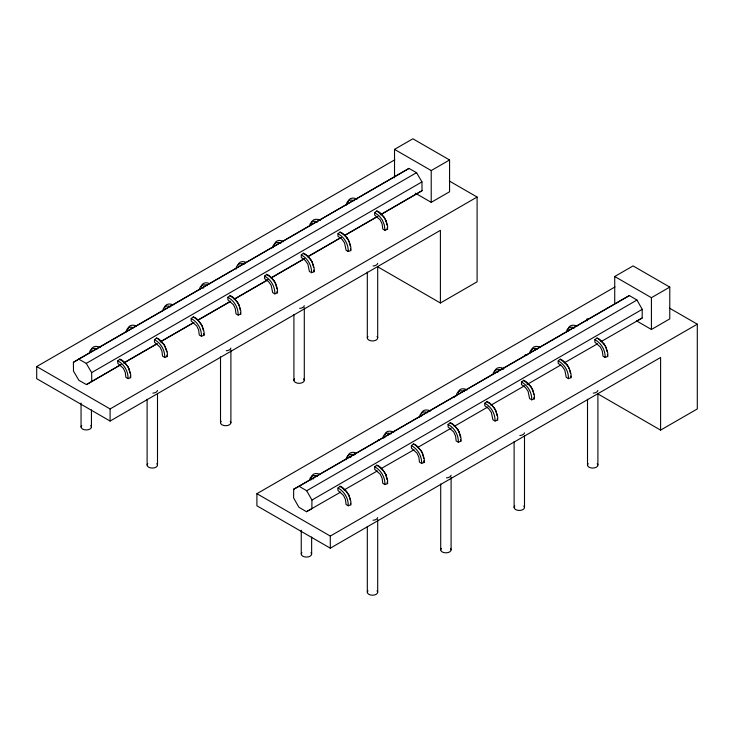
<?xml version="1.0" encoding="UTF-8"?>
<svg xmlns="http://www.w3.org/2000/svg" width="734" height="734" viewBox="0 0 734 734"><rect width="100%" height="100%" fill="white"/><g stroke="black" fill="none" stroke-linecap="round" stroke-linejoin="round"><path stroke-width="1.1" d="M293.692 489.248L293.6 497.927L298.885 507.231L306.445 511.699L311.858 508.726L311.95 500.047L306.665 490.752L299.105 486.275L293.692 489.248L623.992 298.554L629.405 295.582L636.965 300.05L642.25 309.353L642.158 318.033L601.036 341.622M384.221 437.794L384.396 436.244M420.921 416.6L421.096 415.049M567.749 331.539L567.951 329.997M310.877 479.541L311.051 478.32M236.119 269.011C235.898 264.763 240.495 262.111 244.064 264.423M272.819 247.826C272.598 243.578 277.195 240.926 280.764 243.238M346.219 459.713C345.998 455.465 350.595 452.814 354.164 455.126M382.919 438.519C382.698 434.271 387.295 431.62 390.864 433.932M419.619 417.334C419.398 413.086 423.995 410.434 427.564 412.747M89.355 353.476C89.273 349.485 93.576 346.998 96.989 349.063M309.555 226.347C309.464 222.182 314.033 219.842 317.464 222.053M346.255 205.153C346.173 201.162 350.476 198.675 353.889 200.749M456.355 395.855C456.264 391.69 460.833 389.35 464.264 391.561M493.055 374.661C492.973 370.67 497.276 368.184 500.689 370.257M529.755 353.476C529.673 349.485 533.976 346.998 537.389 349.063M126.101 331.997C126.147 328.254 130.166 325.942 133.423 327.777M162.801 310.803C162.829 306.739 167.37 304.702 170.664 306.803M199.501 289.618C199.529 285.554 204.07 283.507 207.364 285.618M309.601 480.32C309.629 476.247 314.17 474.21 317.464 476.311M566.501 331.997C566.529 327.924 571.07 325.887 574.364 327.988M497.643 372.514L498.001 371.413M90.979 350.595C91.502 346.099 96.879 345.329 100.09 347.577M311.179 223.466C311.702 218.971 317.079 218.2 320.29 220.448M347.879 202.272C348.402 197.776 353.779 197.015 356.99 199.253M494.679 371.78C495.202 367.284 500.579 366.523 503.79 368.762M531.379 350.595C531.902 346.099 537.279 345.329 540.49 347.577M350.907 457.025L351.558 455.484M127.762 329.116C128.395 324.933 133.423 324.226 136.506 326.254M164.462 307.931C165.067 303.904 169.866 303.014 172.912 304.931M201.162 286.737C201.767 282.718 206.566 281.819 209.612 283.746M311.262 477.439C311.895 473.256 316.923 472.549 320.006 474.568M347.962 456.245C348.567 452.227 353.366 451.327 356.412 453.254M568.162 329.116C568.795 324.933 573.823 324.226 576.906 326.254M387.68 435.592L388.35 434.133M237.944 265.268C238.688 261.387 243.376 260.744 246.312 262.552M274.644 244.083C275.47 239.89 280.59 239.623 283.59 241.633M384.744 434.776C385.57 430.592 390.69 430.326 393.69 432.326M421.444 413.591C422.27 409.398 427.39 409.132 430.39 411.141M458.144 392.396C458.97 388.213 464.09 387.947 467.09 389.956M534.701 350.228L535.481 348.953M128.789 368.404C129.753 371.615 133.138 378.148 128.046 378.634L125.89 377.386L125.239 372.377L123.376 368.34L117.789 363.367L117.789 360.871C121.027 356.706 125.202 363.358 127.523 366.073M164.269 345.017C165.884 348.301 170.352 356.66 164.746 357.449L162.59 356.201L161.939 351.191L160.076 347.154L154.489 342.182L154.489 339.686C157.461 335.521 161.425 341.723 163.719 344.154M201.942 325.492C203.024 328.795 206.649 335.631 201.446 336.255L199.29 335.016L198.639 329.997L196.776 325.96L191.189 320.987L191.189 318.501C194.593 314.336 198.932 321.281 201.244 324.189M238.889 304.839C239.853 308.051 243.238 314.574 238.146 315.069L235.99 313.822L235.339 308.812L233.476 304.775L227.889 299.802L227.889 297.307C231.283 293.086 235.642 300.16 237.944 303.004M274.791 282.067C276.168 285.498 280.26 292.985 274.846 293.884L272.69 292.637L271.176 285.306L268.607 281.673L264.589 278.608L264.589 276.122C267.561 271.956 271.525 278.149 273.819 280.59M311.913 261.662C313.042 264.983 316.822 272.011 311.546 272.69L309.39 271.442L307.876 264.121L305.307 260.487L301.289 257.423L301.289 254.937C304.261 250.762 308.225 256.964 310.519 259.405M348.989 241.275C349.944 244.468 353.348 251.019 348.246 251.505L346.09 250.257L344.576 242.926L342.007 239.302L337.989 236.238L337.989 233.742C340.961 229.568 344.934 235.788 347.219 238.211M374.689 212.557C378.166 208.337 382.616 215.567 384.891 218.503C386.295 221.943 390.332 229.412 384.946 230.311L382.79 229.072L382.139 224.053L380.276 220.026L374.689 215.044L374.689 212.557L379.047 215.796L382.331 219.98L384.313 224.925L384.946 230.311M348.989 495.542C349.944 498.735 353.348 505.286 348.246 505.763L346.09 504.524L345.439 499.505L343.576 495.468L337.989 490.495L337.989 488.009C340.961 483.834 344.925 490.037 347.219 492.477M385.689 474.347C386.644 477.54 390.048 484.091 384.946 484.578L382.79 483.33L382.139 478.32L380.276 474.283L374.689 469.31L374.689 466.815C378.212 462.356 383.139 470.393 385.212 473.439M422.389 453.162C423.344 456.355 426.748 462.906 421.646 463.393L419.49 462.145L418.839 457.126L416.976 453.098L411.389 448.116L411.389 445.63C414.361 441.464 418.325 447.667 420.619 450.098M458.713 431.17C459.851 434.5 463.613 441.519 458.346 442.198L456.19 440.96L455.539 435.941L453.676 431.904L448.089 426.931L448.089 424.445C451.061 420.261 455.034 426.491 457.319 428.913M495.542 410.251C496.615 413.526 500.258 420.398 495.046 421.013L492.89 419.765L491.376 412.444L488.807 408.81L484.789 405.746L484.789 403.25C488.183 399.03 492.551 406.113 494.844 408.948M532.489 389.598C533.444 392.791 536.848 399.342 531.746 399.819L529.59 398.58L528.076 391.25L525.507 387.616L521.489 384.552L521.489 382.065C524.461 377.882 528.434 384.111 530.719 386.534M569.189 368.404C570.144 371.597 573.548 378.157 568.446 378.634L566.29 377.386L564.776 370.064L562.207 366.431L558.189 363.367L558.189 360.871C561.161 356.696 565.134 362.926 567.419 365.349M605.642 346.687C606.706 349.962 610.367 356.834 605.146 357.449L602.99 356.201L602.339 351.191L600.476 347.154L594.889 342.182L594.889 339.686C598.118 335.466 602.32 342.237 604.623 344.879M313.17 478.898L313.776 478.522M203.18 288.113L203.676 287.829M349.98 457.621L350.476 457.337M121.183 364.55L86.465 384.598L78.905 380.331L73.492 371.11L73.4 362.321L78.685 359.119L408.985 168.425L416.545 172.683L421.958 181.913L422.05 190.693L381.056 214.512M408.985 168.425L73.4 362.321M86.465 384.598L120.514 364.789M394.525 177.756L394.525 149.378L412.875 138.781L449.575 159.975L449.575 191.757L431.225 202.345L415.352 193.189M449.327 181.014L477.1 197.051L477.1 281.81L440.4 302.995L440.4 230.348L110.1 421.05L36.7 378.671L36.7 366.56L394.773 159.828M78.685 359.119L86.245 363.385L416.545 172.683M394.525 149.378L431.225 170.563L449.575 159.975M91.75 381.396L91.658 372.606L421.958 181.913M123.486 363.064L157.214 343.595M160.186 341.879L193.914 322.409M195.528 318.446L197.795 320.134L230.614 301.215M234.586 298.931L267.314 280.03M269.69 276.59L271.195 277.764L304.014 258.845M307.142 255.955L307.895 256.57L340.714 237.651M377.414 216.466L344.686 235.366L347.044 237.981M380.386 214.75L422.05 190.693M124.156 362.835L156.892 343.934M160.856 341.64L193.593 322.749M197.556 320.455L230.292 301.555M234.256 299.27L267.983 279.792M270.956 278.076L304.683 258.607M307.656 256.891L341.383 237.421M344.356 235.697L378.083 216.227M36.7 366.56L110.1 408.939L477.1 197.051M614.725 303.748L614.725 276.507L633.075 265.919L669.775 287.104L669.775 318.886L651.425 329.483L636.543 320.886M669.527 308.152L697.3 324.18L697.3 408.939L660.6 430.124L660.6 357.476L330.3 548.179L256.9 505.799L256.9 493.688L614.973 286.957M299.105 486.275L629.405 295.582M306.665 490.752L636.965 300.05M614.725 276.507L651.425 297.701L669.775 287.104M311.95 500.047L642.25 309.353M306.445 511.699L340.622 492.119M344.136 489.945L377.322 470.934M380.836 468.751L414.022 449.74M417.536 447.566L451.263 428.096M454.236 426.371L487.963 406.902M490.936 405.186L524.663 385.717M527.095 384.46L560.822 364.991M564.336 362.807L597.522 343.796M256.9 493.688L330.3 536.068L697.3 324.18M636.745 321.006L642.158 318.033M463.512 390.387L464.961 390.24M354.109 453.814L355.641 453.896M501.661 369.046L503.175 369.321M377.909 266.919L440.4 302.995M598.109 394.048L660.6 430.124M594.889 339.686C601.284 343.108 605.376 350.191 605.146 357.449M558.189 360.871C564.584 364.303 568.676 371.386 568.446 378.634M337.989 233.742C344.384 237.165 348.476 244.257 348.246 251.505M521.489 382.065C527.884 385.488 531.976 392.571 531.746 399.819M301.289 254.937C307.684 258.359 311.776 265.442 311.546 272.69M484.789 403.25C491.184 406.673 495.276 413.765 495.046 421.013M264.589 276.122C270.984 279.544 275.076 286.627 274.846 293.884M448.089 424.445C454.484 427.867 458.576 434.95 458.346 442.198M227.889 297.307C234.284 300.729 238.376 307.821 238.146 315.069M411.389 445.63C417.784 449.052 421.876 456.135 421.646 463.393M191.189 318.501C197.584 321.923 201.676 329.006 201.446 336.255M374.689 466.815C381.084 470.237 385.176 477.329 384.946 484.578M154.489 339.686C160.884 343.108 164.976 350.191 164.746 357.449M337.989 488.009C344.384 491.431 348.476 498.514 348.246 505.763M117.789 360.871C124.184 364.303 128.276 371.386 128.046 378.634M378.267 212.034L383.744 216.787M561.767 360.357L567.244 365.11M341.567 233.219L344.347 235.174M525.067 381.542L530.544 386.295M304.867 254.414L306.895 255.762M488.367 402.727L490.395 404.085M231.715 296.94L229.944 295.352M195.015 318.134L193.244 316.547M378.515 466.448L376.744 464.861M121.367 360.357L125.129 363.183L127.844 366.569M598.972 339.475L596.944 337.732M158.572 339.475L156.544 337.732M342.072 487.798L340.044 486.055M599.228 339.64L603.944 343.925M452.685 424.555L450.144 422.49M232.228 297.261L232.733 297.6M379.028 466.769L379.533 467.108M158.828 339.64L164.223 344.879M342.328 487.954L346.109 491.129L348.687 494.964M269.433 276.406L266.644 274.167M416.233 445.914L413.444 443.675M453.19 424.903L453.695 425.27M232.99 297.775L237.119 301.784M416.49 446.098L421.123 450.823M379.79 467.283L383.194 470.375L385.387 473.769M490.642 404.278L493.844 407.489M453.942 425.463L457.144 428.674M307.895 256.57L311.023 260.13M271.195 277.764L274.323 281.315M197.795 320.134L201.887 325.456M560.244 358.917L561.51 360.201M376.744 210.603L378.01 211.887M523.544 380.111L524.81 381.396M340.044 231.788L341.31 233.073M486.844 401.296L488.11 402.581M303.344 252.982L304.61 254.258M119.844 358.917L121.11 360.201M603.834 343.796L605.513 346.42M567.134 364.991L568.244 366.569M530.434 386.176L531.544 387.763M383.634 216.668L385.855 220.512M493.734 407.361L495.487 410.205M346.934 237.853L347.723 238.935M457.034 428.555L457.823 429.638M567.354 365.284L569.355 368.835M530.654 386.469L532.187 389.02M347.154 238.155L348.044 239.44M457.254 428.849L458.144 430.133M310.454 259.341L311.344 260.625M420.554 450.043L421.444 451.327M273.754 280.526L274.644 281.819M237.054 301.72L239.201 305.601L240.257 310.115M347.154 492.413L348.512 494.633M163.654 344.099L164.544 345.384M347.769 239.073L349.008 241.367M457.869 429.775L458.612 431.06M311.069 260.267L311.812 261.552M421.169 450.96L421.912 452.254M274.369 281.452L275.112 282.746M127.569 366.211L128.487 367.826M86.245 363.385L91.658 372.606M605.091 345.641L605.376 346.154M568.391 366.826L568.676 367.339M531.691 388.011L531.976 388.534M494.991 409.205L495.276 409.719M458.291 430.39L458.787 431.39M348.191 239.697L349.155 241.706M421.591 451.584L422.087 452.584M311.491 260.882L312.455 262.891M238.091 303.261L238.908 304.931M201.391 324.446L202.052 325.786M164.655 345.659L166.783 351.861M127.955 366.844L128.312 367.495M605.587 346.641L606.055 347.641M532.113 388.8L532.655 390.02M495.413 409.985L495.955 411.214M422.013 452.364L422.555 453.584M385.313 473.549L385.855 474.779M275.213 282.856L275.755 284.076M348.613 494.734L348.852 495.294M128.413 367.606L130.12 373.367M568.942 367.872L569.208 368.496M532.242 389.057L532.508 389.69M458.842 431.436L459.255 432.399M422.408 453.254L422.142 452.63M385.442 473.815L385.708 474.439M348.742 495L349.008 495.624M128.542 367.872L128.808 368.496M348.87 495.266L349.155 495.964M202.07 325.758L203.483 330.676M606 347.494L607.183 351.861M569.3 368.679L570.52 373.367M532.6 389.864L533.187 391.506M495.9 411.058L497.12 415.747M385.8 220.356L387.02 225.044M459.2 432.243L460.457 437.244M349.1 241.55L350.32 246.239M422.5 453.428L423.757 458.429M312.4 262.735L313.62 267.424M385.8 474.623L387.057 479.623M275.7 283.92L276.957 288.921M349.1 495.808L350.283 500.184M533.269 391.772L533.82 394.553M607.385 354.907L607.862 356.651M570.685 376.092L571.162 377.836M533.985 397.287L534.462 399.021M497.285 418.472L497.762 420.215M460.585 439.657L461.062 441.4M387.185 227.779L387.662 229.513M423.885 460.851L424.362 462.585M350.485 248.964L350.962 250.707M387.185 482.036L387.662 483.779M313.785 270.149L314.262 271.892M350.485 503.23L350.962 504.964M277.085 291.343L277.562 293.077M240.385 312.528L240.862 314.271M203.685 333.722L204.162 335.456M166.985 354.907L167.462 356.651M130.285 376.092L130.762 377.836M651.425 297.701L651.425 329.483M597.898 393.543L597.898 465.09M587.512 399.223L587.512 465.09M587.2 318.51L587.2 320.776M524.498 435.923L524.498 507.469M514.112 441.602L514.112 507.469M451.098 477.164L451.098 549.839M440.712 483.981L440.712 549.839M431.225 170.563L431.225 202.345M377.698 266.414L377.698 337.961M377.698 519.544L377.698 592.219M367.312 272.094L367.312 337.961M367.312 526.361L367.312 592.219M330.3 536.068L330.3 548.179M311.638 537.049L311.638 554.078M304.298 307.656L304.298 380.331M301.252 530.232L301.252 554.078M293.912 314.473L293.912 380.331M230.898 350.035L230.898 422.711M220.512 356.852L220.512 422.711M157.498 393.543L157.498 465.09M147.112 399.223L147.112 465.09M110.1 408.939L110.1 421.05M91.438 409.911L91.438 426.949M81.052 403.104L81.052 426.949M377.671 263.322A5.193 3 0 0 1 373.037 265.992M377.047 336.502A5.193 3 0 0 1 372.505 340.952A5.193 3 0 0 1 367.963 336.502M304.271 305.693A5.193 3 0 0 1 299.637 308.363M303.647 378.882A5.193 3 0 0 1 299.105 383.332A5.193 3 0 0 1 294.563 378.882M230.871 348.072A5.193 3 0 0 1 226.237 350.742M230.247 421.261A5.193 3 0 0 1 225.705 425.711A5.193 3 0 0 1 221.163 421.261M157.471 390.451A5.193 3 0 0 1 152.837 393.121M156.847 463.631A5.193 3 0 0 1 152.305 468.081A5.193 3 0 0 1 147.763 463.631M90.787 425.5A5.193 3 0 0 1 86.245 429.95A5.193 3 0 0 1 81.703 425.5M377.671 517.58A5.193 3 0 0 1 373.037 520.25M377.047 590.769A5.193 3 0 0 1 372.505 595.219A5.193 3 0 0 1 367.963 590.769M311.39 478.219A5.193 3 0 0 1 311.528 479.742M310.987 552.629A5.193 3 0 0 1 306.445 557.078A5.193 3 0 0 1 301.903 552.629M451.071 475.201A5.193 3 0 0 1 446.437 477.871M450.447 548.39A5.193 3 0 0 1 445.905 552.84A5.193 3 0 0 1 441.363 548.39M385.011 437.06A5.193 3 0 0 1 384.928 437.372M379.845 439.749A5.193 3 0 0 1 378.267 439.611M524.471 432.831A5.193 3 0 0 1 519.837 435.501M523.847 506.01A5.193 3 0 0 1 519.305 510.46A5.193 3 0 0 1 514.763 506.01M454.309 397.314A5.193 3 0 0 1 453.245 397.378M458.411 394.066A5.193 3 0 0 1 458.438 394.378M597.871 390.451A5.193 3 0 0 1 593.237 393.121M597.247 463.631A5.193 3 0 0 1 592.705 468.081A5.193 3 0 0 1 588.163 463.631M527.177 354.981A5.193 3 0 0 1 525.067 354.852"/></g></svg>
